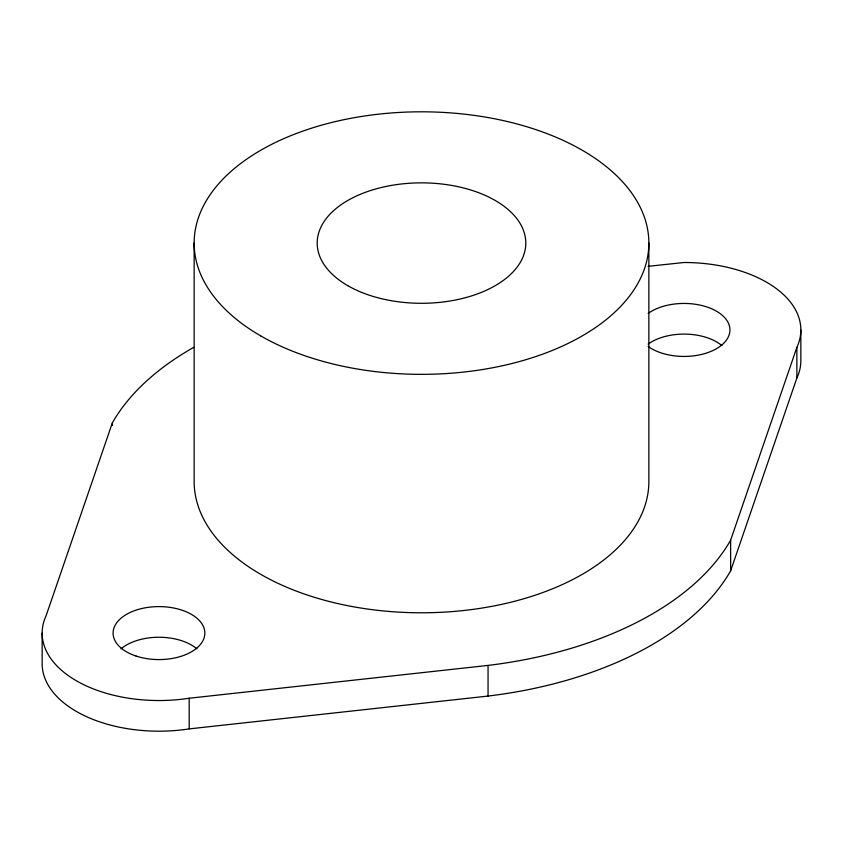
<?xml version="1.0" encoding="UTF-8"?>
<svg xmlns="http://www.w3.org/2000/svg" width="843" height="843" viewBox="0 0 843 843"><rect width="100%" height="100%" fill="white"/><g stroke="black" fill="none" stroke-linecap="round" stroke-linejoin="round"><path stroke-width="1.26" d="M193.69 347.369A325.398 187.863 0 0 0 112.372 422.849L46.133 615.643A116.808 67.44 0 0 0 189.19 698.236L488.055 665.412A325.398 187.863 0 0 0 730.628 540.184L796.867 347.39A116.808 67.44 0 0 0 684.042 262.5L648.077 266.335M42.15 633.093L42.15 663.747A116.808 67.44 0 0 0 189.19 728.889L488.055 696.065A325.398 187.863 0 0 0 730.628 570.837L796.867 378.054A116.808 67.44 0 0 0 800.85 360.593L800.85 329.94M796.867 347.39L796.867 378.054M730.628 540.184L730.628 570.837M648.857 243.079L648.857 481.511A227.357 131.266 0 0 1 421.5 612.787A227.357 131.266 0 0 1 194.143 481.511L194.143 243.079M488.055 665.412L488.055 696.065M189.19 698.236L189.19 728.889M112.372 422.849L112.372 425.399M121.034 648.825A45.891 26.491 0 0 1 196.883 648.825M648.162 344.07A45.891 26.491 0 0 1 721.966 345.672M648.162 313.417A45.891 26.491 0 0 1 715.254 310.519A45.891 26.491 0 0 1 715.254 349.36A45.891 26.491 0 0 1 648.162 346.462M136.018 656.033A45.891 26.491 0 0 0 204.849 633.093A45.891 26.491 0 0 0 136.018 610.153A45.891 26.491 0 0 0 136.018 656.033M260.729 335.893A227.357 131.266 0 0 0 641.112 277.052A227.357 131.266 0 0 0 362.659 116.281A227.357 131.266 0 0 0 260.729 335.893M347.748 285.651A104.29 60.211 0 0 0 522.239 258.664A104.29 60.211 0 0 0 394.503 184.912A104.29 60.211 0 0 0 347.748 285.651"/></g></svg>
